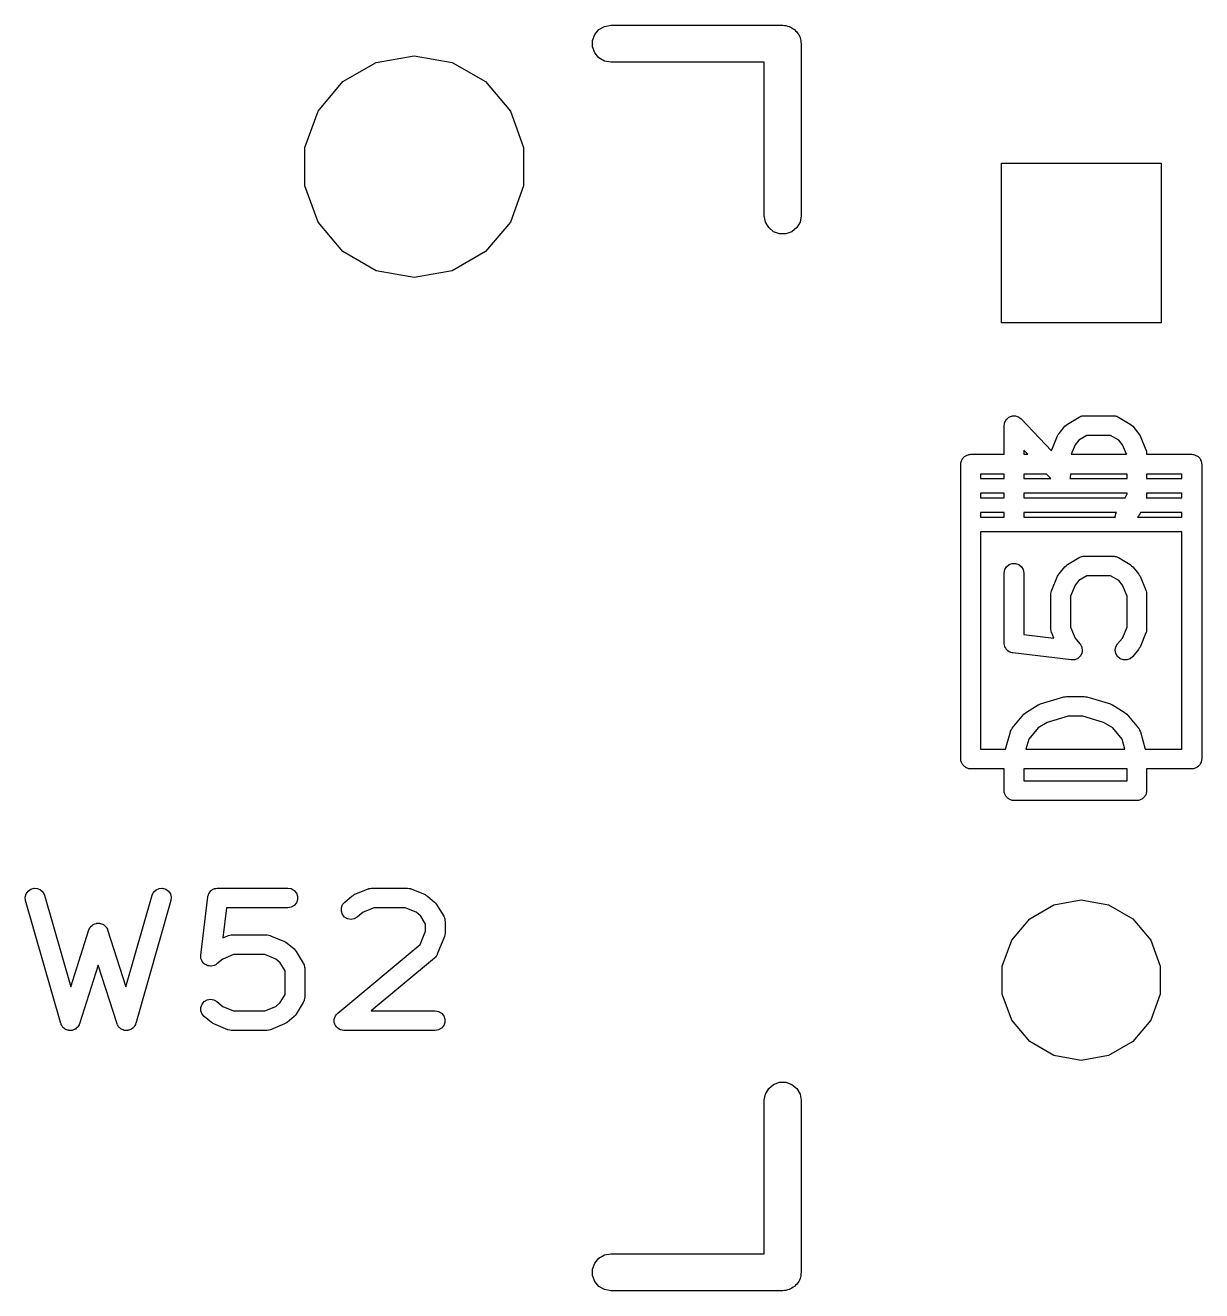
# Model space of a CAD drawing. Extents: x 47 to 330, y -254 to -153.
# Drawn here: x 265.14 to 277.31, y -226.54 to -213.46 of the extents above; entities that cross this region are included whole.
import ezdxf

# ---------------------------------------------------------------- set-up
doc = ezdxf.new("R2010")
doc.units = 0
doc.header["$MEASUREMENT"] = 0
doc.layers.add('BLACK', color=7, linetype='CONTINUOUS')

msp = doc.modelspace()

# ---------------------------------------------------------------- linework, layer by layer
at = {"layer": 'Black'}
for p, q in [((271.075, -213.504), (271.132, -213.471)), ((271.132, -213.471), (271.197, -213.459)), ((271.197, -213.459), (272.975, -213.459)), ((272.975, -213.459), (272.991, -213.462)), ((272.991, -213.462), (273.008, -213.462)), ((273.008, -213.462), (273.024, -213.468)), ((273.024, -213.468), (273.04, -213.471)), ((273.04, -213.471), (273.055, -213.479)), ((273.055, -213.479), (273.07, -213.485)), ((271.009, -213.617), (271.032, -213.555)), ((271.032, -213.555), (271.075, -213.504)), ((273.07, -213.485), (273.083, -213.496)), ((273.083, -213.496), (273.097, -213.504)), ((273.097, -213.504), (273.108, -213.517)), ((273.108, -213.517), (273.121, -213.528)), ((273.121, -213.528), (273.129, -213.542)), ((273.129, -213.542), (273.14, -213.555)), ((273.14, -213.555), (273.146, -213.57)), ((273.146, -213.57), (273.154, -213.585)), ((273.154, -213.585), (273.157, -213.601)), ((273.157, -213.601), (273.163, -213.617)), ((271.009, -213.683), (271.009, -213.617)), ((271.032, -213.745), (271.009, -213.683)), ((273.163, -213.617), (273.163, -213.634)), ((273.163, -213.634), (273.166, -213.65)), ((273.166, -213.65), (273.166, -215.428)), ((268.427, -214.041), (268.773, -213.842)), ((268.773, -213.842), (269.165, -213.773)), ((269.165, -213.773), (269.557, -213.842)), ((269.557, -213.842), (269.903, -214.041)), ((271.075, -213.796), (271.032, -213.745)), ((271.132, -213.829), (271.075, -213.796)), ((271.197, -213.84), (271.132, -213.829)), ((272.784, -213.84), (271.197, -213.84)), ((272.784, -215.428), (272.784, -213.84)), ((268.171, -214.346), (268.427, -214.041)), ((269.903, -214.041), (270.159, -214.346)), ((268.035, -214.721), (268.171, -214.346)), ((270.159, -214.346), (270.295, -214.721)), ((268.035, -215.119), (268.035, -214.721)), ((270.295, -214.721), (270.295, -215.119)), ((275.234, -216.535), (275.234, -214.885)), ((275.234, -214.885), (276.885, -214.885)), ((276.885, -214.885), (276.885, -216.535)), ((268.171, -215.494), (268.035, -215.119)), ((270.295, -215.119), (270.159, -215.494)), ((272.796, -215.493), (272.784, -215.428)), ((273.166, -215.428), (273.154, -215.493)), ((268.427, -215.799), (268.171, -215.494)), ((270.159, -215.494), (269.903, -215.799)), ((272.829, -215.55), (272.796, -215.493)), ((272.88, -215.593), (272.829, -215.55)), ((273.121, -215.55), (273.07, -215.593)), ((273.154, -215.493), (273.121, -215.55)), ((272.942, -215.616), (272.88, -215.593)), ((273.008, -215.616), (272.942, -215.616)), ((273.07, -215.593), (273.008, -215.616)), ((268.773, -215.998), (268.427, -215.799)), ((269.903, -215.799), (269.557, -215.998)), ((269.165, -216.067), (268.773, -215.998)), ((269.557, -215.998), (269.165, -216.067)), ((276.885, -216.535), (275.234, -216.535)), ((275.276, -217.55), (275.283, -217.537)), ((275.283, -217.537), (275.285, -217.534)), ((275.285, -217.534), (275.287, -217.532)), ((275.287, -217.532), (275.298, -217.522)), ((275.298, -217.522), (275.308, -217.512)), ((275.308, -217.512), (275.311, -217.511)), ((275.311, -217.511), (275.314, -217.509)), ((275.314, -217.509), (275.327, -217.504)), ((275.327, -217.504), (275.341, -217.498)), ((275.341, -217.498), (275.344, -217.498)), ((275.344, -217.498), (275.347, -217.497)), ((275.347, -217.497), (275.361, -217.497)), ((275.361, -217.497), (275.376, -217.496)), ((275.376, -217.496), (275.379, -217.497)), ((275.379, -217.497), (275.382, -217.497)), ((275.382, -217.497), (275.396, -217.502)), ((275.396, -217.502), (275.41, -217.506)), ((275.41, -217.506), (275.412, -217.508)), ((275.412, -217.508), (275.415, -217.509)), ((275.415, -217.509), (275.426, -217.518)), ((275.426, -217.518), (275.438, -217.527)), ((275.438, -217.527), (275.752, -217.857)), ((275.917, -217.582), (276.038, -217.51)), ((276.038, -217.51), (276.047, -217.506)), ((276.047, -217.506), (276.055, -217.501)), ((276.055, -217.501), (276.063, -217.5)), ((276.063, -217.5), (276.071, -217.497)), ((276.071, -217.497), (276.081, -217.497)), ((276.081, -217.497), (276.09, -217.495)), ((276.09, -217.495), (276.393, -217.495)), ((276.393, -217.495), (276.402, -217.497)), ((276.402, -217.497), (276.412, -217.497)), ((276.412, -217.497), (276.419, -217.5)), ((276.419, -217.5), (276.427, -217.501)), ((276.427, -217.501), (276.436, -217.506)), ((276.436, -217.506), (276.445, -217.51)), ((276.445, -217.51), (276.566, -217.582)), ((275.263, -217.597), (275.265, -217.583)), ((275.263, -217.894), (275.263, -217.597)), ((275.265, -217.583), (275.267, -217.568)), ((275.267, -217.568), (275.268, -217.565)), ((275.268, -217.565), (275.269, -217.562)), ((275.269, -217.562), (275.276, -217.55)), ((275.831, -217.677), (275.891, -217.604)), ((275.891, -217.604), (275.904, -217.593)), ((275.904, -217.593), (275.917, -217.582)), ((276.566, -217.582), (276.579, -217.593)), ((276.579, -217.593), (276.592, -217.604)), ((276.592, -217.604), (276.652, -217.677)), ((275.755, -217.848), (275.815, -217.703)), ((275.815, -217.703), (275.823, -217.69)), ((275.823, -217.69), (275.831, -217.677)), ((275.997, -217.795), (275.955, -217.894)), ((276.036, -217.748), (275.997, -217.795)), ((276.118, -217.698), (276.036, -217.748)), ((276.364, -217.698), (276.118, -217.698)), ((276.447, -217.748), (276.364, -217.698)), ((276.486, -217.795), (276.447, -217.748)), ((276.527, -217.894), (276.486, -217.795)), ((276.652, -217.677), (276.66, -217.69)), ((276.66, -217.69), (276.668, -217.703)), ((276.668, -217.703), (276.728, -217.848)), ((274.839, -217.931), (274.846, -217.925)), ((274.846, -217.925), (274.852, -217.918)), ((274.852, -217.918), (274.859, -217.914)), ((274.859, -217.914), (274.866, -217.908)), ((274.866, -217.908), (274.875, -217.905)), ((274.875, -217.905), (274.882, -217.901)), ((274.882, -217.901), (274.891, -217.899)), ((274.891, -217.899), (274.899, -217.896)), ((274.899, -217.896), (274.908, -217.896)), ((274.908, -217.896), (274.917, -217.894)), ((274.917, -217.894), (275.263, -217.894)), ((275.508, -217.894), (275.466, -217.851)), ((275.466, -217.851), (275.466, -217.894)), ((275.466, -217.894), (275.508, -217.894)), ((275.752, -217.857), (275.753, -217.852)), ((275.753, -217.852), (275.754, -217.85)), ((275.754, -217.85), (275.755, -217.848)), ((275.955, -217.894), (276.527, -217.894)), ((276.728, -217.848), (276.729, -217.85)), ((276.729, -217.85), (276.73, -217.852)), ((276.73, -217.852), (276.733, -217.868)), ((276.733, -217.868), (276.736, -217.882)), ((276.736, -217.882), (276.736, -217.885)), ((276.736, -217.885), (276.736, -217.887)), ((276.736, -217.887), (276.736, -217.894)), ((276.736, -217.894), (277.203, -217.894)), ((277.203, -217.894), (277.212, -217.896)), ((277.212, -217.896), (277.221, -217.896)), ((277.221, -217.896), (277.229, -217.899)), ((277.229, -217.899), (277.238, -217.901)), ((277.238, -217.901), (277.245, -217.905)), ((277.245, -217.905), (277.254, -217.908)), ((277.254, -217.908), (277.261, -217.914)), ((277.261, -217.914), (277.268, -217.918)), ((277.268, -217.918), (277.274, -217.925)), ((277.274, -217.925), (277.281, -217.931)), ((274.815, -217.996), (274.817, -217.987)), ((274.815, -221.044), (274.815, -217.996)), ((274.817, -217.978), (274.82, -217.97)), ((274.817, -217.987), (274.817, -217.978)), ((274.82, -217.97), (274.822, -217.961)), ((274.822, -217.961), (274.826, -217.954)), ((274.826, -217.954), (274.829, -217.945)), ((274.829, -217.945), (274.835, -217.938)), ((274.835, -217.938), (274.839, -217.931)), ((277.281, -217.931), (277.285, -217.938)), ((277.285, -217.938), (277.291, -217.945)), ((277.291, -217.945), (277.294, -217.954)), ((277.294, -217.954), (277.298, -217.961)), ((277.298, -217.961), (277.3, -217.97)), ((277.3, -217.97), (277.303, -217.978)), ((277.303, -217.978), (277.303, -217.987)), ((277.303, -217.987), (277.305, -217.996)), ((277.305, -217.996), (277.305, -221.044)), ((275.263, -218.098), (275.019, -218.098)), ((275.019, -218.098), (275.019, -218.145)), ((275.019, -218.145), (275.06, -218.145)), ((275.06, -218.145), (275.263, -218.145)), ((275.263, -218.145), (275.263, -218.098)), ((275.466, -218.098), (275.466, -218.145)), ((275.701, -218.098), (275.466, -218.098)), ((275.466, -218.145), (275.746, -218.145)), ((275.746, -218.145), (275.701, -218.098)), ((275.944, -218.14), (275.941, -218.145)), ((275.941, -218.145), (276.533, -218.145)), ((275.946, -218.134), (275.944, -218.136)), ((275.944, -218.136), (275.944, -218.14)), ((275.947, -218.119), (275.946, -218.134)), ((275.95, -218.105), (275.947, -218.119)), ((275.95, -218.098), (275.95, -218.105)), ((276.533, -218.098), (275.95, -218.098)), ((276.533, -218.145), (276.533, -218.098)), ((276.736, -218.098), (276.736, -218.145)), ((277.101, -218.098), (276.736, -218.098)), ((276.736, -218.145), (277.101, -218.145)), ((277.101, -218.145), (277.101, -218.098)), ((275.06, -218.295), (275.019, -218.295)), ((275.019, -218.295), (275.019, -218.345)), ((275.263, -218.295), (275.06, -218.295)), ((275.263, -218.345), (275.263, -218.295)), ((275.466, -218.295), (275.466, -218.345)), ((276.533, -218.295), (275.466, -218.295)), ((276.515, -218.345), (276.533, -218.302)), ((276.533, -218.302), (276.533, -218.295)), ((276.736, -218.295), (276.736, -218.323)), ((277.101, -218.295), (276.736, -218.295)), ((277.101, -218.345), (277.101, -218.295)), ((275.019, -218.345), (275.263, -218.345)), ((275.466, -218.345), (276.515, -218.345)), ((276.733, -218.342), (276.732, -218.345)), ((276.732, -218.345), (277.101, -218.345)), ((276.736, -218.327), (276.733, -218.342)), ((276.736, -218.323), (276.736, -218.325)), ((276.736, -218.325), (276.736, -218.327)), ((275.019, -218.495), (275.019, -218.545)), ((275.263, -218.495), (275.019, -218.495)), ((275.019, -218.545), (275.264, -218.545)), ((275.263, -218.54), (275.263, -218.495)), ((275.264, -218.545), (275.263, -218.54)), ((275.466, -218.54), (275.465, -218.545)), ((275.465, -218.545), (276.413, -218.545)), ((275.466, -218.495), (275.466, -218.54)), ((276.424, -218.495), (275.466, -218.495)), ((276.412, -218.541), (276.418, -218.506)), ((276.413, -218.545), (276.412, -218.541)), ((276.418, -218.506), (276.424, -218.495)), ((276.652, -218.533), (276.642, -218.545)), ((276.642, -218.545), (277.101, -218.545)), ((276.66, -218.52), (276.652, -218.533)), ((276.668, -218.507), (276.66, -218.52)), ((276.673, -218.495), (276.668, -218.507)), ((277.101, -218.495), (276.673, -218.495)), ((277.101, -218.545), (277.101, -218.495)), ((275.019, -218.695), (275.019, -220.942)), ((277.101, -218.695), (275.019, -218.695)), ((277.101, -220.942), (277.101, -218.695)), ((275.917, -219.034), (276.038, -218.961)), ((276.038, -218.961), (276.047, -218.958)), ((276.047, -218.958), (276.055, -218.953)), ((276.055, -218.953), (276.063, -218.951)), ((276.063, -218.951), (276.071, -218.949)), ((276.071, -218.949), (276.081, -218.948)), ((276.081, -218.948), (276.09, -218.947)), ((276.09, -218.947), (276.393, -218.947)), ((276.393, -218.947), (276.402, -218.948)), ((276.402, -218.948), (276.412, -218.949)), ((276.412, -218.949), (276.419, -218.951)), ((276.419, -218.951), (276.427, -218.953)), ((276.427, -218.953), (276.436, -218.958)), ((276.436, -218.958), (276.445, -218.961)), ((276.445, -218.961), (276.566, -219.034)), ((275.263, -219.121), (275.269, -219.086)), ((275.269, -219.086), (275.287, -219.056)), ((275.287, -219.056), (275.314, -219.033)), ((275.314, -219.033), (275.347, -219.021)), ((275.347, -219.021), (275.382, -219.021)), ((275.382, -219.021), (275.415, -219.033)), ((275.415, -219.033), (275.442, -219.056)), ((275.442, -219.056), (275.46, -219.086)), ((275.46, -219.086), (275.466, -219.121)), ((275.831, -219.128), (275.891, -219.056)), ((275.891, -219.056), (275.904, -219.045)), ((275.904, -219.045), (275.917, -219.034)), ((276.566, -219.034), (276.579, -219.045)), ((276.579, -219.045), (276.592, -219.056)), ((276.592, -219.056), (276.652, -219.128)), ((275.263, -219.847), (275.263, -219.121)), ((275.466, -219.121), (275.466, -219.756)), ((275.755, -219.299), (275.815, -219.154)), ((275.815, -219.154), (275.823, -219.142)), ((275.823, -219.142), (275.831, -219.128)), ((276.036, -219.199), (275.997, -219.247)), ((276.118, -219.15), (276.036, -219.199)), ((276.364, -219.15), (276.118, -219.15)), ((276.447, -219.199), (276.364, -219.15)), ((276.486, -219.247), (276.447, -219.199)), ((276.652, -219.128), (276.66, -219.142)), ((276.66, -219.142), (276.668, -219.154)), ((276.668, -219.154), (276.728, -219.299)), ((275.747, -219.334), (275.75, -219.319)), ((275.747, -219.336), (275.747, -219.334)), ((275.747, -219.339), (275.747, -219.336)), ((275.747, -219.701), (275.747, -219.339)), ((275.75, -219.319), (275.753, -219.304)), ((275.753, -219.304), (275.754, -219.302)), ((275.754, -219.302), (275.755, -219.299)), ((275.997, -219.247), (275.95, -219.359)), ((275.95, -219.359), (275.95, -219.681)), ((276.533, -219.359), (276.486, -219.247)), ((276.533, -219.681), (276.533, -219.359)), ((276.728, -219.299), (276.729, -219.302)), ((276.729, -219.302), (276.73, -219.304)), ((276.73, -219.304), (276.733, -219.319)), ((276.733, -219.319), (276.736, -219.334)), ((276.736, -219.334), (276.736, -219.336)), ((276.736, -219.336), (276.736, -219.339)), ((276.736, -219.339), (276.736, -219.701)), ((275.466, -219.756), (275.777, -219.794)), ((275.747, -219.704), (275.747, -219.701)), ((275.747, -219.706), (275.747, -219.704)), ((275.75, -219.721), (275.747, -219.706)), ((275.753, -219.736), (275.75, -219.721)), ((275.754, -219.738), (275.753, -219.736)), ((275.755, -219.741), (275.754, -219.738)), ((275.777, -219.794), (275.755, -219.741)), ((275.95, -219.681), (275.997, -219.793)), ((276.486, -219.793), (276.533, -219.681)), ((276.728, -219.741), (276.668, -219.886)), ((276.729, -219.738), (276.728, -219.741)), ((276.73, -219.736), (276.729, -219.738)), ((276.733, -219.721), (276.73, -219.736)), ((276.736, -219.706), (276.733, -219.721)), ((276.736, -219.701), (276.736, -219.704)), ((276.736, -219.704), (276.736, -219.706)), ((275.263, -219.849), (275.263, -219.847)), ((275.263, -219.852), (275.263, -219.849)), ((275.266, -219.867), (275.263, -219.852)), ((275.269, -219.881), (275.266, -219.867)), ((275.27, -219.884), (275.269, -219.881)), ((275.271, -219.887), (275.27, -219.884)), ((275.279, -219.899), (275.271, -219.887)), ((275.997, -219.793), (276.047, -219.854)), ((276.047, -219.854), (276.055, -219.867)), ((276.055, -219.867), (276.063, -219.879)), ((276.063, -219.879), (276.063, -219.882)), ((276.063, -219.882), (276.065, -219.885)), ((276.065, -219.885), (276.067, -219.899)), ((276.412, -219.919), (276.418, -219.885)), ((276.418, -219.885), (276.436, -219.854)), ((276.436, -219.854), (276.486, -219.793)), ((276.668, -219.886), (276.66, -219.898)), ((275.287, -219.912), (275.279, -219.899)), ((275.289, -219.914), (275.287, -219.912)), ((275.29, -219.916), (275.289, -219.914)), ((275.302, -219.925), (275.29, -219.916)), ((275.314, -219.935), (275.302, -219.925)), ((275.316, -219.936), (275.314, -219.935)), ((275.319, -219.937), (275.316, -219.936)), ((275.333, -219.942), (275.319, -219.937)), ((275.347, -219.947), (275.333, -219.942)), ((275.35, -219.947), (275.347, -219.947)), ((275.352, -219.947), (275.35, -219.947)), ((275.957, -220.02), (275.352, -219.947)), ((275.972, -220.019), (275.957, -220.02)), ((275.987, -220.019), (275.972, -220.019)), ((275.989, -220.018), (275.987, -220.019)), ((275.992, -220.018), (275.989, -220.018)), ((276.006, -220.012), (275.992, -220.018)), ((276.02, -220.007), (276.006, -220.012)), ((276.022, -220.005), (276.02, -220.007)), ((276.025, -220.004), (276.022, -220.005)), ((276.036, -219.994), (276.025, -220.004)), ((276.047, -219.985), (276.036, -219.994)), ((276.048, -219.982), (276.047, -219.985)), ((276.051, -219.98), (276.048, -219.982)), ((276.057, -219.967), (276.051, -219.98)), ((276.065, -219.954), (276.057, -219.967)), ((276.067, -219.949), (276.065, -219.951)), ((276.065, -219.951), (276.065, -219.954)), ((276.067, -219.899), (276.071, -219.914)), ((276.068, -219.934), (276.067, -219.949)), ((276.071, -219.919), (276.068, -219.934)), ((276.071, -219.914), (276.07, -219.917)), ((276.07, -219.917), (276.071, -219.919)), ((276.418, -219.954), (276.412, -219.919)), ((276.436, -219.985), (276.418, -219.954)), ((276.463, -220.007), (276.436, -219.985)), ((276.496, -220.019), (276.463, -220.007)), ((276.532, -220.019), (276.496, -220.019)), ((276.565, -220.007), (276.532, -220.019)), ((276.592, -219.984), (276.565, -220.007)), ((276.652, -219.912), (276.592, -219.984)), ((276.66, -219.898), (276.652, -219.912)), ((275.638, -220.475), (275.88, -220.402)), ((275.88, -220.402), (275.894, -220.401)), ((275.894, -220.401), (275.909, -220.398)), ((275.909, -220.398), (276.09, -220.398)), ((276.09, -220.398), (276.105, -220.401)), ((276.105, -220.401), (276.119, -220.402)), ((276.119, -220.402), (276.361, -220.475)), ((275.494, -220.558), (275.615, -220.485)), ((275.615, -220.485), (275.626, -220.481)), ((275.626, -220.481), (275.638, -220.475)), ((276.361, -220.475), (276.373, -220.481)), ((276.373, -220.481), (276.384, -220.485)), ((276.384, -220.485), (276.505, -220.558)), ((275.347, -220.725), (275.468, -220.58)), ((275.468, -220.58), (275.481, -220.569)), ((275.481, -220.569), (275.494, -220.558)), ((275.708, -220.666), (275.613, -220.723)), ((275.924, -220.601), (275.708, -220.666)), ((276.075, -220.601), (275.924, -220.601)), ((276.291, -220.666), (276.075, -220.601)), ((276.386, -220.723), (276.291, -220.666)), ((276.505, -220.558), (276.518, -220.569)), ((276.518, -220.569), (276.531, -220.58)), ((276.531, -220.58), (276.652, -220.725)), ((275.277, -220.942), (275.327, -220.763)), ((275.327, -220.763), (275.329, -220.759)), ((275.329, -220.756), (275.336, -220.744)), ((275.329, -220.759), (275.329, -220.756)), ((275.336, -220.744), (275.342, -220.731)), ((275.342, -220.731), (275.345, -220.728)), ((275.345, -220.728), (275.347, -220.725)), ((275.613, -220.723), (275.517, -220.838)), ((276.482, -220.838), (276.386, -220.723)), ((276.652, -220.725), (276.654, -220.728)), ((276.654, -220.728), (276.657, -220.731)), ((276.657, -220.731), (276.663, -220.744)), ((276.663, -220.744), (276.67, -220.756)), ((276.67, -220.756), (276.67, -220.759)), ((276.67, -220.759), (276.672, -220.763)), ((276.672, -220.763), (276.722, -220.942)), ((275.517, -220.838), (275.488, -220.942)), ((276.511, -220.942), (276.482, -220.838)), ((274.817, -221.053), (274.815, -221.044)), ((274.817, -221.062), (274.817, -221.053)), ((274.82, -221.07), (274.817, -221.062)), ((275.019, -220.942), (275.277, -220.942)), ((275.488, -220.942), (276.511, -220.942)), ((276.722, -220.942), (277.101, -220.942)), ((277.303, -221.062), (277.3, -221.07)), ((277.305, -221.044), (277.303, -221.053)), ((277.303, -221.053), (277.303, -221.062)), ((274.822, -221.079), (274.82, -221.07)), ((274.826, -221.086), (274.822, -221.079)), ((274.829, -221.095), (274.826, -221.086)), ((274.835, -221.102), (274.829, -221.095)), ((274.839, -221.109), (274.835, -221.102)), ((274.846, -221.115), (274.839, -221.109)), ((274.852, -221.122), (274.846, -221.115)), ((274.859, -221.126), (274.852, -221.122)), ((274.866, -221.132), (274.859, -221.126)), ((274.875, -221.135), (274.866, -221.132)), ((274.882, -221.139), (274.875, -221.135)), ((274.891, -221.141), (274.882, -221.139)), ((274.899, -221.144), (274.891, -221.141)), ((274.908, -221.144), (274.899, -221.144)), ((274.917, -221.146), (274.908, -221.144)), ((275.263, -221.146), (274.917, -221.146)), ((275.263, -221.371), (275.263, -221.146)), ((275.466, -221.146), (275.466, -221.269)), ((276.533, -221.146), (275.466, -221.146)), ((276.533, -221.269), (276.533, -221.146)), ((277.203, -221.146), (276.736, -221.146)), ((276.736, -221.146), (276.736, -221.371)), ((277.212, -221.144), (277.203, -221.146)), ((277.221, -221.144), (277.212, -221.144)), ((277.229, -221.141), (277.221, -221.144)), ((277.238, -221.139), (277.229, -221.141)), ((277.245, -221.135), (277.238, -221.139)), ((277.254, -221.132), (277.245, -221.135)), ((277.261, -221.126), (277.254, -221.132)), ((277.268, -221.122), (277.261, -221.126)), ((277.274, -221.115), (277.268, -221.122)), ((277.281, -221.109), (277.274, -221.115)), ((277.285, -221.102), (277.281, -221.109)), ((277.291, -221.095), (277.285, -221.102)), ((277.294, -221.086), (277.291, -221.095)), ((277.298, -221.079), (277.294, -221.086)), ((277.3, -221.07), (277.298, -221.079)), ((275.466, -221.269), (276.533, -221.269)), ((275.264, -221.379), (275.263, -221.371)), ((275.264, -221.388), (275.264, -221.379)), ((275.268, -221.397), (275.264, -221.388)), ((275.269, -221.405), (275.268, -221.397)), ((275.273, -221.413), (275.269, -221.405)), ((275.277, -221.421), (275.273, -221.413)), ((275.282, -221.428), (275.277, -221.421)), ((275.287, -221.436), (275.282, -221.428)), ((275.294, -221.442), (275.287, -221.436)), ((275.299, -221.448), (275.294, -221.442)), ((275.307, -221.453), (275.299, -221.448)), ((275.314, -221.459), (275.307, -221.453)), ((275.322, -221.462), (275.314, -221.459)), ((276.685, -221.459), (276.677, -221.462)), ((276.692, -221.453), (276.685, -221.459)), ((276.7, -221.448), (276.692, -221.453)), ((276.706, -221.442), (276.7, -221.448)), ((276.712, -221.436), (276.706, -221.442)), ((276.717, -221.428), (276.712, -221.436)), ((276.723, -221.421), (276.717, -221.428)), ((276.726, -221.413), (276.723, -221.421)), ((276.73, -221.405), (276.726, -221.413)), ((276.732, -221.397), (276.73, -221.405)), ((276.735, -221.388), (276.732, -221.397)), ((276.736, -221.371), (276.735, -221.379)), ((276.735, -221.379), (276.735, -221.388)), ((275.33, -221.466), (275.322, -221.462)), ((275.339, -221.468), (275.33, -221.466)), ((275.347, -221.471), (275.339, -221.468)), ((275.356, -221.471), (275.347, -221.471)), ((275.365, -221.472), (275.356, -221.471)), ((276.635, -221.472), (275.365, -221.472)), ((276.643, -221.471), (276.635, -221.472)), ((276.652, -221.471), (276.643, -221.471)), ((276.661, -221.468), (276.652, -221.471)), ((276.669, -221.466), (276.661, -221.468)), ((276.677, -221.462), (276.669, -221.466)), ((265.145, -222.472), (265.153, -222.438)), ((265.148, -222.507), (265.145, -222.472)), ((265.511, -223.777), (265.148, -222.507)), ((265.153, -222.438), (265.173, -222.409)), ((265.173, -222.409), (265.202, -222.388)), ((265.202, -222.388), (265.236, -222.378)), ((265.236, -222.378), (265.271, -222.381)), ((265.271, -222.381), (265.303, -222.395)), ((265.303, -222.395), (265.328, -222.42)), ((265.328, -222.42), (265.344, -222.452)), ((265.344, -222.452), (265.615, -223.399)), ((266.184, -223.399), (266.455, -222.452)), ((266.65, -222.507), (266.287, -223.777)), ((266.455, -222.452), (266.47, -222.42)), ((266.47, -222.42), (266.496, -222.395)), ((266.496, -222.395), (266.528, -222.381)), ((266.528, -222.381), (266.563, -222.378)), ((266.563, -222.378), (266.597, -222.388)), ((266.597, -222.388), (266.625, -222.409)), ((266.625, -222.409), (266.645, -222.438)), ((266.645, -222.438), (266.654, -222.472)), ((266.654, -222.472), (266.65, -222.507)), ((266.96, -223.072), (267.032, -222.467)), ((267.032, -222.467), (267.033, -222.465)), ((267.033, -222.462), (267.038, -222.448)), ((267.033, -222.465), (267.033, -222.462)), ((267.038, -222.448), (267.042, -222.434)), ((267.042, -222.434), (267.044, -222.431)), ((267.044, -222.431), (267.045, -222.429)), ((267.045, -222.429), (267.055, -222.417)), ((267.055, -222.417), (267.064, -222.405)), ((267.064, -222.405), (267.066, -222.404)), ((267.066, -222.404), (267.068, -222.402)), ((267.068, -222.402), (267.081, -222.394)), ((267.081, -222.394), (267.093, -222.386)), ((267.093, -222.386), (267.096, -222.385)), ((267.096, -222.385), (267.098, -222.384)), ((267.098, -222.384), (267.113, -222.381)), ((267.113, -222.381), (267.127, -222.378)), ((267.127, -222.378), (267.13, -222.378)), ((267.13, -222.378), (267.133, -222.378)), ((267.133, -222.378), (267.859, -222.378)), ((267.859, -222.378), (267.893, -222.384)), ((267.893, -222.384), (267.924, -222.402)), ((267.924, -222.402), (267.947, -222.429)), ((267.947, -222.429), (267.959, -222.462)), ((267.959, -222.497), (267.947, -222.53)), ((267.959, -222.462), (267.959, -222.497)), ((268.447, -222.522), (268.519, -222.462)), ((268.519, -222.462), (268.533, -222.454)), ((268.533, -222.454), (268.545, -222.446)), ((268.545, -222.446), (268.69, -222.386)), ((268.69, -222.386), (268.693, -222.385)), ((268.693, -222.385), (268.695, -222.384)), ((268.695, -222.384), (268.71, -222.381)), ((268.71, -222.381), (268.725, -222.378)), ((268.725, -222.378), (268.727, -222.378)), ((268.727, -222.378), (268.73, -222.378)), ((268.73, -222.378), (269.092, -222.378)), ((269.092, -222.378), (269.095, -222.378)), ((269.095, -222.378), (269.097, -222.378)), ((269.097, -222.378), (269.112, -222.381)), ((269.112, -222.381), (269.127, -222.384)), ((269.127, -222.384), (269.129, -222.385)), ((269.129, -222.385), (269.132, -222.386)), ((269.132, -222.386), (269.277, -222.446)), ((269.277, -222.446), (269.289, -222.454)), ((269.289, -222.454), (269.303, -222.462)), ((269.303, -222.462), (269.375, -222.522)), ((275.777, -222.551), (276.06, -222.501)), ((276.06, -222.501), (276.343, -222.551)), ((267.223, -222.581), (267.186, -222.892)), ((267.859, -222.581), (267.223, -222.581)), ((267.893, -222.575), (267.859, -222.581)), ((267.924, -222.557), (267.893, -222.575)), ((267.947, -222.53), (267.924, -222.557)), ((268.412, -222.582), (268.424, -222.549)), ((268.412, -222.618), (268.412, -222.582)), ((268.424, -222.651), (268.412, -222.618)), ((268.424, -222.549), (268.447, -222.522)), ((268.638, -222.628), (268.577, -222.679)), ((268.75, -222.581), (268.638, -222.628)), ((269.072, -222.581), (268.75, -222.581)), ((269.184, -222.628), (269.072, -222.581)), ((269.232, -222.668), (269.184, -222.628)), ((269.375, -222.522), (269.386, -222.535)), ((269.386, -222.535), (269.397, -222.548)), ((269.397, -222.548), (269.47, -222.669)), ((275.527, -222.695), (275.777, -222.551)), ((276.343, -222.551), (276.593, -222.695)), ((265.824, -222.774), (265.835, -222.766)), ((265.835, -222.766), (265.845, -222.756)), ((265.845, -222.756), (265.849, -222.755)), ((265.849, -222.755), (265.852, -222.752)), ((265.852, -222.752), (265.865, -222.748)), ((265.865, -222.748), (265.878, -222.743)), ((265.878, -222.743), (265.882, -222.743)), ((265.882, -222.743), (265.886, -222.742)), ((265.886, -222.742), (265.899, -222.742)), ((265.899, -222.742), (265.913, -222.742)), ((265.913, -222.742), (265.917, -222.743)), ((265.917, -222.743), (265.921, -222.743)), ((265.921, -222.743), (265.934, -222.748)), ((265.934, -222.748), (265.947, -222.752)), ((265.947, -222.752), (265.95, -222.755)), ((265.95, -222.755), (265.954, -222.756)), ((265.954, -222.756), (265.964, -222.766)), ((265.964, -222.766), (265.974, -222.774)), ((268.446, -222.678), (268.424, -222.651)), ((268.477, -222.696), (268.446, -222.678)), ((268.512, -222.702), (268.477, -222.696)), ((268.546, -222.696), (268.512, -222.702)), ((268.577, -222.679), (268.546, -222.696)), ((269.281, -222.75), (269.232, -222.668)), ((269.281, -222.823), (269.281, -222.75)), ((269.47, -222.669), (269.473, -222.678)), ((269.473, -222.678), (269.478, -222.687)), ((269.478, -222.687), (269.48, -222.695)), ((269.48, -222.695), (269.482, -222.702)), ((269.482, -222.702), (269.483, -222.712)), ((269.483, -222.712), (269.484, -222.721)), ((269.484, -222.721), (269.484, -222.842)), ((275.342, -222.916), (275.527, -222.695)), ((276.593, -222.695), (276.778, -222.916)), ((265.615, -223.399), (265.803, -222.811)), ((265.803, -222.811), (265.804, -222.808)), ((265.804, -222.808), (265.805, -222.804)), ((265.805, -222.804), (265.813, -222.792)), ((265.813, -222.792), (265.819, -222.78)), ((265.819, -222.78), (265.822, -222.777)), ((265.822, -222.777), (265.824, -222.774)), ((265.974, -222.774), (265.977, -222.777)), ((265.977, -222.777), (265.98, -222.78)), ((265.98, -222.78), (265.986, -222.792)), ((265.986, -222.792), (265.993, -222.804)), ((265.993, -222.804), (265.994, -222.808)), ((265.994, -222.808), (265.996, -222.811)), ((265.996, -222.811), (266.184, -223.399)), ((267.186, -222.892), (267.239, -222.87)), ((267.239, -222.87), (267.241, -222.869)), ((267.241, -222.869), (267.243, -222.868)), ((267.243, -222.868), (267.259, -222.865)), ((267.259, -222.865), (267.273, -222.862)), ((267.273, -222.862), (267.276, -222.862)), ((267.276, -222.862), (267.278, -222.862)), ((267.278, -222.862), (267.641, -222.862)), ((267.641, -222.862), (267.643, -222.862)), ((267.643, -222.862), (267.646, -222.862)), ((267.646, -222.862), (267.661, -222.865)), ((267.661, -222.865), (267.676, -222.868)), ((267.676, -222.868), (267.678, -222.869)), ((267.678, -222.869), (267.68, -222.87)), ((267.68, -222.87), (267.825, -222.93)), ((269.225, -222.962), (269.281, -222.823)), ((269.477, -222.88), (269.404, -223.062)), ((269.478, -222.877), (269.477, -222.879)), ((269.477, -222.879), (269.477, -222.88)), ((269.481, -222.861), (269.478, -222.877)), ((269.484, -222.846), (269.481, -222.861)), ((269.484, -222.842), (269.484, -222.844)), ((269.484, -222.844), (269.484, -222.846)), ((267.825, -222.93), (267.838, -222.938)), ((267.838, -222.938), (267.851, -222.946)), ((267.851, -222.946), (267.924, -223.006)), ((267.924, -223.006), (267.935, -223.019)), ((267.935, -223.019), (267.946, -223.032)), ((268.374, -223.671), (269.225, -222.962)), ((275.244, -223.186), (275.342, -222.916)), ((276.778, -222.916), (276.876, -223.186)), ((266.96, -223.087), (266.96, -223.072)), ((266.96, -223.102), (266.96, -223.087)), ((266.961, -223.104), (266.96, -223.102)), ((266.961, -223.107), (266.961, -223.104)), ((266.967, -223.121), (266.961, -223.107)), ((266.972, -223.135), (266.967, -223.121)), ((266.974, -223.137), (266.972, -223.135)), ((266.975, -223.14), (266.974, -223.137)), ((266.985, -223.151), (266.975, -223.14)), ((266.995, -223.162), (266.985, -223.151)), ((267.186, -223.112), (267.125, -223.162)), ((267.298, -223.065), (267.186, -223.112)), ((267.621, -223.065), (267.298, -223.065)), ((267.733, -223.112), (267.621, -223.065)), ((267.78, -223.151), (267.733, -223.112)), ((267.83, -223.233), (267.78, -223.151)), ((267.946, -223.032), (268.018, -223.153)), ((268.018, -223.153), (268.022, -223.162)), ((269.375, -223.102), (268.72, -223.648)), ((269.38, -223.096), (269.375, -223.102)), ((269.386, -223.092), (269.38, -223.096)), ((269.391, -223.083), (269.386, -223.092)), ((269.398, -223.075), (269.391, -223.083)), ((269.401, -223.068), (269.398, -223.075)), ((269.404, -223.062), (269.401, -223.068)), ((265.899, -223.176), (265.706, -223.78)), ((266.093, -223.78), (265.899, -223.176)), ((266.997, -223.163), (266.995, -223.162)), ((267, -223.166), (266.997, -223.163)), ((267.013, -223.172), (267, -223.166)), ((267.025, -223.18), (267.013, -223.172)), ((267.028, -223.18), (267.025, -223.18)), ((267.031, -223.182), (267.028, -223.18)), ((267.046, -223.183), (267.031, -223.182)), ((267.06, -223.186), (267.046, -223.183)), ((267.063, -223.185), (267.06, -223.186)), ((267.066, -223.186), (267.063, -223.185)), ((267.08, -223.182), (267.066, -223.186)), ((267.095, -223.18), (267.08, -223.182)), ((267.097, -223.178), (267.095, -223.18)), ((267.1, -223.178), (267.097, -223.178)), ((267.113, -223.17), (267.1, -223.178)), ((267.125, -223.162), (267.113, -223.17)), ((267.83, -223.479), (267.83, -223.233)), ((268.022, -223.162), (268.027, -223.17)), ((268.027, -223.17), (268.028, -223.178)), ((268.028, -223.178), (268.031, -223.186)), ((268.031, -223.186), (268.031, -223.196)), ((268.031, -223.196), (268.033, -223.205)), ((268.033, -223.205), (268.033, -223.508)), ((275.244, -223.474), (275.244, -223.186)), ((276.876, -223.186), (276.876, -223.474)), ((266.972, -223.578), (266.995, -223.551)), ((266.995, -223.551), (267.025, -223.533)), ((267.025, -223.533), (267.06, -223.527)), ((267.06, -223.527), (267.095, -223.533)), ((267.095, -223.533), (267.125, -223.551)), ((267.125, -223.551), (267.186, -223.601)), ((267.78, -223.562), (267.83, -223.479)), ((268.022, -223.551), (268.018, -223.56)), ((268.027, -223.542), (268.022, -223.551)), ((268.028, -223.534), (268.027, -223.542)), ((268.031, -223.527), (268.028, -223.534)), ((268.033, -223.508), (268.031, -223.517)), ((268.031, -223.517), (268.031, -223.527)), ((275.342, -223.744), (275.244, -223.474)), ((276.876, -223.474), (276.778, -223.744)), ((266.96, -223.611), (266.972, -223.578)), ((266.96, -223.647), (266.96, -223.611)), ((266.973, -223.68), (266.96, -223.647)), ((266.995, -223.707), (266.973, -223.68)), ((267.186, -223.601), (267.298, -223.648)), ((267.298, -223.648), (267.621, -223.648)), ((267.621, -223.648), (267.733, -223.601)), ((267.733, -223.601), (267.78, -223.562)), ((267.946, -223.681), (267.935, -223.694)), ((268.018, -223.56), (267.946, -223.681)), ((268.351, -223.698), (268.363, -223.685)), ((268.363, -223.685), (268.374, -223.672)), ((268.374, -223.672), (268.374, -223.671)), ((268.374, -223.672), (268.374, -223.672)), ((268.72, -223.648), (269.383, -223.648)), ((269.383, -223.648), (269.417, -223.654)), ((269.417, -223.654), (269.448, -223.672)), ((269.448, -223.672), (269.471, -223.699)), ((265.514, -223.783), (265.511, -223.777)), ((265.515, -223.788), (265.514, -223.783)), ((265.521, -223.798), (265.515, -223.788)), ((265.527, -223.809), (265.521, -223.798)), ((265.531, -223.813), (265.527, -223.809)), ((265.534, -223.818), (265.531, -223.813)), ((265.689, -223.812), (265.685, -223.816)), ((265.695, -223.801), (265.689, -223.812)), ((265.702, -223.791), (265.695, -223.801)), ((265.703, -223.785), (265.702, -223.791)), ((265.706, -223.78), (265.703, -223.785)), ((266.095, -223.785), (266.093, -223.78)), ((266.097, -223.791), (266.095, -223.785)), ((266.104, -223.801), (266.097, -223.791)), ((266.109, -223.812), (266.104, -223.801)), ((266.113, -223.816), (266.109, -223.812)), ((266.268, -223.813), (266.265, -223.818)), ((266.272, -223.809), (266.268, -223.813)), ((266.277, -223.798), (266.272, -223.809)), ((266.284, -223.788), (266.277, -223.798)), ((266.285, -223.783), (266.284, -223.788)), ((266.287, -223.777), (266.285, -223.783)), ((267.068, -223.767), (266.995, -223.707)), ((267.081, -223.775), (267.068, -223.767)), ((267.094, -223.783), (267.081, -223.775)), ((267.239, -223.843), (267.094, -223.783)), ((267.825, -223.783), (267.68, -223.843)), ((267.838, -223.775), (267.825, -223.783)), ((267.851, -223.767), (267.838, -223.775)), ((267.924, -223.707), (267.851, -223.767)), ((267.935, -223.694), (267.924, -223.707)), ((268.339, -223.732), (268.345, -223.715)), ((268.339, -223.749), (268.339, -223.732)), ((268.339, -223.732), (268.339, -223.732)), ((268.339, -223.732), (268.339, -223.732)), ((268.339, -223.767), (268.339, -223.749)), ((268.345, -223.784), (268.339, -223.767)), ((268.339, -223.767), (268.339, -223.767)), ((268.339, -223.767), (268.339, -223.767)), ((268.345, -223.715), (268.351, -223.699)), ((268.351, -223.8), (268.345, -223.784)), ((268.351, -223.699), (268.351, -223.698)), ((268.351, -223.699), (268.351, -223.699)), ((268.363, -223.814), (268.351, -223.8)), ((268.351, -223.8), (268.351, -223.8)), ((268.351, -223.8), (268.351, -223.8)), ((268.374, -223.827), (268.363, -223.814)), ((269.471, -223.8), (269.448, -223.827)), ((269.471, -223.699), (269.483, -223.732)), ((269.483, -223.767), (269.471, -223.8)), ((269.483, -223.732), (269.483, -223.767)), ((275.527, -223.965), (275.342, -223.744)), ((276.778, -223.744), (276.593, -223.965)), ((265.543, -223.825), (265.534, -223.818)), ((265.552, -223.834), (265.543, -223.825)), ((265.557, -223.836), (265.552, -223.834)), ((265.562, -223.839), (265.557, -223.836)), ((265.573, -223.843), (265.562, -223.839)), ((265.584, -223.848), (265.573, -223.843)), ((265.59, -223.848), (265.584, -223.848)), ((265.595, -223.85), (265.59, -223.848)), ((265.607, -223.85), (265.595, -223.85)), ((265.62, -223.851), (265.607, -223.85)), ((265.625, -223.849), (265.62, -223.851)), ((265.631, -223.849), (265.625, -223.849)), ((265.642, -223.844), (265.631, -223.849)), ((265.653, -223.841), (265.642, -223.844)), ((265.658, -223.838), (265.653, -223.841)), ((265.663, -223.835), (265.658, -223.838)), ((265.672, -223.827), (265.663, -223.835)), ((265.682, -223.82), (265.672, -223.827)), ((265.685, -223.816), (265.682, -223.82)), ((266.117, -223.82), (266.113, -223.816)), ((266.126, -223.827), (266.117, -223.82)), ((266.135, -223.835), (266.126, -223.827)), ((266.141, -223.838), (266.135, -223.835)), ((266.145, -223.841), (266.141, -223.838)), ((266.157, -223.844), (266.145, -223.841)), ((266.168, -223.849), (266.157, -223.844)), ((266.174, -223.849), (266.168, -223.849)), ((266.179, -223.851), (266.174, -223.849)), ((266.191, -223.85), (266.179, -223.851)), ((266.203, -223.85), (266.191, -223.85)), ((266.209, -223.848), (266.203, -223.85)), ((266.214, -223.848), (266.209, -223.848)), ((266.225, -223.843), (266.214, -223.848)), ((266.237, -223.839), (266.225, -223.843)), ((266.241, -223.836), (266.237, -223.839)), ((266.246, -223.834), (266.241, -223.836)), ((266.255, -223.825), (266.246, -223.834)), ((266.265, -223.818), (266.255, -223.825)), ((267.241, -223.844), (267.239, -223.843)), ((267.243, -223.845), (267.241, -223.844)), ((267.259, -223.848), (267.243, -223.845)), ((267.273, -223.851), (267.259, -223.848)), ((267.276, -223.851), (267.273, -223.851)), ((267.278, -223.851), (267.276, -223.851)), ((267.641, -223.851), (267.278, -223.851)), ((267.643, -223.851), (267.641, -223.851)), ((267.646, -223.851), (267.643, -223.851)), ((267.661, -223.848), (267.646, -223.851)), ((267.676, -223.845), (267.661, -223.848)), ((267.678, -223.844), (267.676, -223.845)), ((267.68, -223.843), (267.678, -223.844)), ((268.389, -223.836), (268.374, -223.827)), ((268.374, -223.827), (268.374, -223.827)), ((268.374, -223.827), (268.374, -223.827)), ((268.404, -223.845), (268.389, -223.836)), ((268.405, -223.845), (268.404, -223.845)), ((268.404, -223.845), (268.404, -223.845)), ((268.422, -223.848), (268.405, -223.845)), ((268.439, -223.851), (268.422, -223.848)), ((269.383, -223.851), (268.439, -223.851)), ((268.439, -223.851), (268.439, -223.851)), ((268.439, -223.851), (268.439, -223.851)), ((269.417, -223.845), (269.383, -223.851)), ((269.448, -223.827), (269.417, -223.845)), ((275.777, -224.109), (275.527, -223.965)), ((276.593, -223.965), (276.343, -224.109)), ((276.06, -224.159), (275.777, -224.109)), ((276.343, -224.109), (276.06, -224.159)), ((272.796, -224.507), (272.829, -224.45)), ((272.829, -224.45), (272.88, -224.407)), ((272.88, -224.407), (272.942, -224.384)), ((272.942, -224.384), (273.008, -224.384)), ((273.008, -224.384), (273.07, -224.407)), ((273.07, -224.407), (273.121, -224.45)), ((273.121, -224.45), (273.154, -224.507)), ((272.784, -224.572), (272.796, -224.507)), ((272.784, -226.159), (272.784, -224.572)), ((273.154, -224.507), (273.166, -224.572)), ((273.166, -224.572), (273.166, -226.35)), ((271.132, -226.171), (271.197, -226.159)), ((271.197, -226.159), (272.784, -226.159)), ((271.009, -226.317), (271.032, -226.255)), ((271.032, -226.255), (271.075, -226.204)), ((271.075, -226.204), (271.132, -226.171)), ((271.009, -226.383), (271.009, -226.317)), ((271.032, -226.445), (271.009, -226.383)), ((273.146, -226.43), (273.14, -226.445)), ((273.154, -226.415), (273.146, -226.43)), ((273.157, -226.399), (273.154, -226.415)), ((273.163, -226.383), (273.157, -226.399)), ((273.166, -226.35), (273.163, -226.366)), ((273.163, -226.366), (273.163, -226.383)), ((271.075, -226.496), (271.032, -226.445)), ((271.132, -226.529), (271.075, -226.496)), ((271.197, -226.54), (271.132, -226.529)), ((272.975, -226.54), (271.197, -226.54)), ((272.991, -226.538), (272.975, -226.54)), ((273.008, -226.538), (272.991, -226.538)), ((273.024, -226.532), (273.008, -226.538)), ((273.04, -226.529), (273.024, -226.532)), ((273.055, -226.521), (273.04, -226.529)), ((273.07, -226.515), (273.055, -226.521)), ((273.083, -226.504), (273.07, -226.515)), ((273.097, -226.496), (273.083, -226.504)), ((273.108, -226.483), (273.097, -226.496)), ((273.121, -226.472), (273.108, -226.483)), ((273.129, -226.458), (273.121, -226.472)), ((273.14, -226.445), (273.129, -226.458))]:
    msp.add_line(p, q, dxfattribs=at)

doc.saveas('drawing.dxf')
